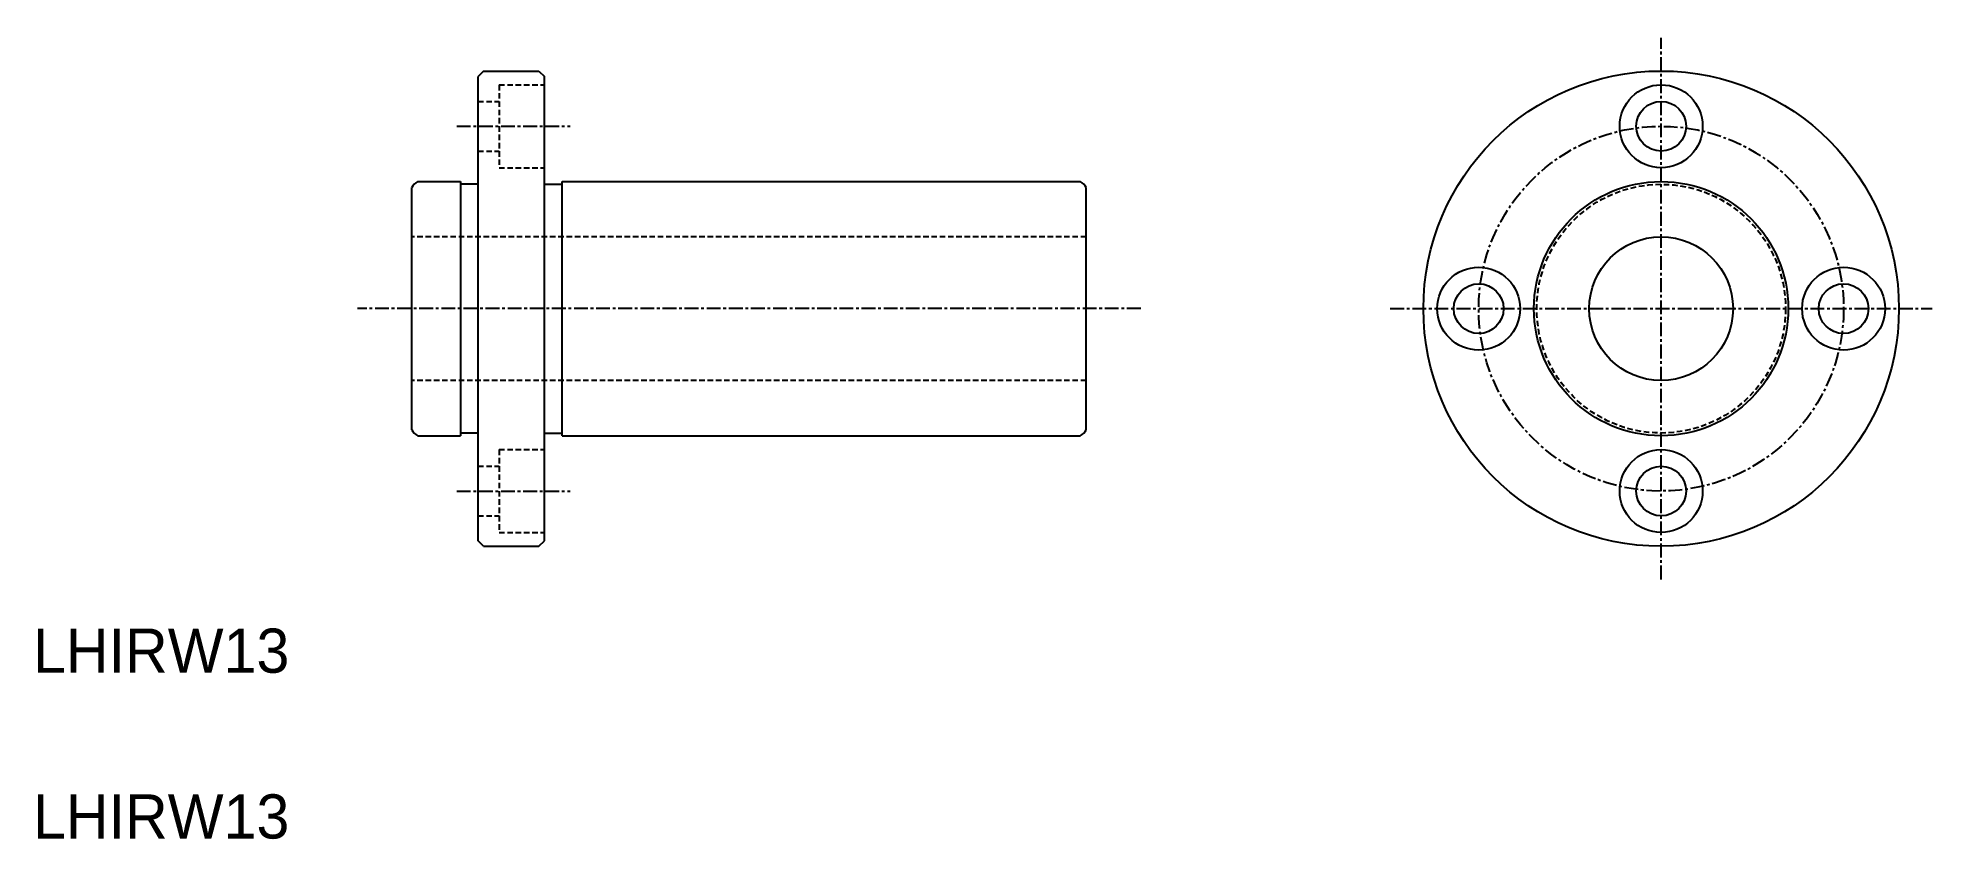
# Model space of a CAD drawing. Extents: x 271 to 443, y 135 to 207.
import ezdxf

# ---------------------------------------------------------------- set-up
doc = ezdxf.new("R2010")
doc.units = 0
doc.linetypes.add('CENTER', pattern=[2, 1.25, -0.25, 0.25, -0.25])
doc.linetypes.add('DASHED', pattern=[0.75, 0.5, -0.25])
doc.layers.get('0').update_dxf_attribs({"linetype": 'CONTINUOUS'})
doc.layers.add('CENTER', color=1, linetype='CENTER')

msp = doc.modelspace()

# ---------------------------------------------------------------- linework, layer by layer
at = {"color": 7, "linetype": 'CONTINUOUS'}
for p, q in [((311.6, 204.12), (311.1, 203.62)), ((311.6, 204.12), (316.6, 204.12)), ((316.6, 204.12), (317.1, 203.62)), ((311.1, 161.62), (311.1, 203.62)), ((317.1, 161.62), (317.1, 203.62)), ((305.1, 171.66), (305.1, 193.57)), ((305.64, 194.12), (309.5, 194.12)), ((309.5, 194.12), (309.5, 171.12)), ((311.1, 193.87), (309.5, 193.87)), ((317.1, 193.87), (318.7, 193.87)), ((318.7, 194.12), (365.55, 194.12)), ((318.7, 171.12), (318.7, 194.12)), ((366.1, 171.66), (366.1, 193.57)), ((311.1, 171.37), (309.5, 171.37)), ((317.1, 171.37), (318.7, 171.37)), ((305.64, 171.12), (309.5, 171.12)), ((318.7, 171.12), (365.55, 171.12)), ((311.6, 161.12), (311.1, 161.62)), ((311.6, 161.12), (316.6, 161.12)), ((316.6, 161.12), (317.1, 161.62))]:
    msp.add_line(p, q, dxfattribs=at)
at = {"color": 3, "linetype": 'DASHED'}
for p, q in [((313, 202.87), (317.1, 202.87)), ((313, 202.87), (313, 195.37)), ((311.1, 201.37), (313, 201.37)), ((311.1, 196.87), (313, 196.87)), ((313, 195.37), (317.1, 195.37)), ((366.1, 189.12), (305.1, 189.12)), ((366.1, 176.12), (305.1, 176.12)), ((313, 169.87), (313, 162.37)), ((313, 169.87), (317.1, 169.87)), ((311.1, 168.37), (313, 168.37)), ((311.1, 163.87), (313, 163.87)), ((313, 162.37), (317.1, 162.37))]:
    msp.add_line(p, q, dxfattribs=at)
at = {"color": 7, "linetype": 'CONTINUOUS'}
for centre, radius in [((418.09, 182.62), 21.5), ((418.09, 199.12), 3.75), ((418.09, 199.12), 2.25), ((418.09, 182.62), 11.5), ((418.09, 182.62), 6.5), ((401.59, 182.62), 3.75), ((434.59, 182.62), 3.75), ((401.59, 182.62), 2.25), ((434.59, 182.62), 2.25), ((418.09, 166.12), 3.75), ((418.09, 166.12), 2.25)]:
    msp.add_circle(centre, radius, dxfattribs=at)
at = {"color": 3, "linetype": 'DASHED'}
msp.add_circle((418.09, 182.62), 11.25, dxfattribs=at)
at = {"color": 7, "linetype": 'CONTINUOUS'}
for centre, start, end in [((306.25, 192.97), 117.7958, 152.2042), ((364.95, 192.97), 27.7958, 62.2042), ((306.25, 172.27), 207.7958, 242.2042), ((364.95, 172.27), 297.7958, 332.2042)]:
    msp.add_arc(centre, 1.3, start, end, dxfattribs=at)
at = {"layer": 'CENTER', "color": 1, "linetype": 'CENTER'}
for p, q in [((418.09, 158.12), (418.09, 207.12)), ((309.18, 199.12), (319.44, 199.12)), ((371.03, 182.62), (300.2, 182.62)), ((393.59, 182.62), (442.59, 182.62)), ((309.18, 166.12), (319.44, 166.12))]:
    msp.add_line(p, q, dxfattribs=at)
msp.add_circle((418.09, 182.62), 16.5, dxfattribs=at)

# ---------------------------------------------------------------- texts
at = {"color": 7, "linetype": 'CONTINUOUS'}
for p in [(270.85, 149.68), (270.85, 134.68)]:
    msp.add_text('LHIRW13', height=4, dxfattribs=at).set_placement(p)

doc.saveas('drawing.dxf')
